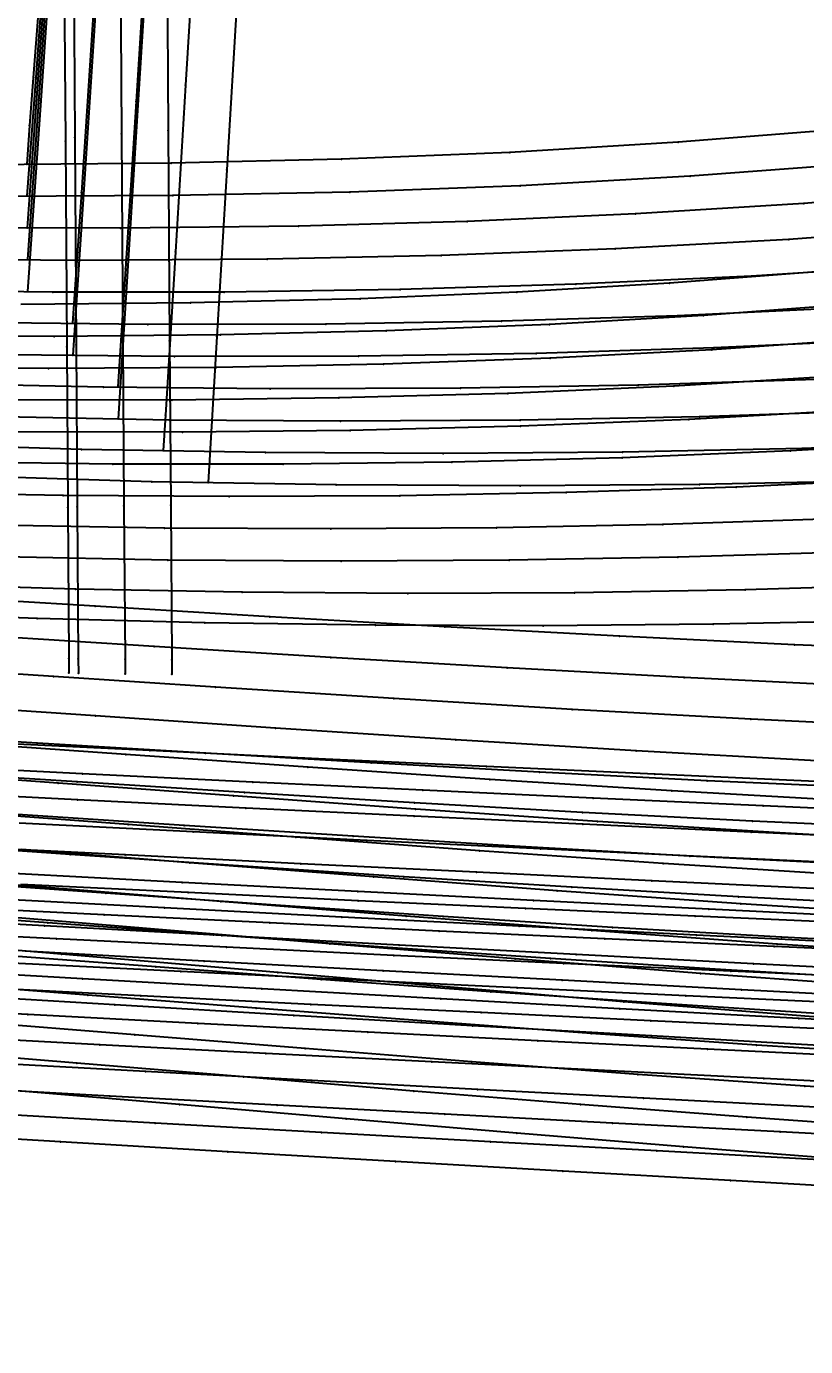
# Model space of a CAD drawing. Extents: x -2408 to 1029, y -526 to 2095.
# Drawn here: x -875.3 to -804.6, y 67.6 to 187.4 of the extents above; entities that cross this region are included whole.
import ezdxf

# ---------------------------------------------------------------- set-up
doc = ezdxf.new("R2010")
doc.units = 0

# ---------------------------------------------------------------- blocks, each defined once
blk = doc.blocks.new(' -30')
at = {"layer": '1'}
for points in [[(-163.454082, 298.815083), (-162.016418, 283.780372), (-160.436096, 268.558598), (-173.768204, 266.649445), (-188.667498, 264.712024), (-203.19989, 263.048262), (-216.107723, 261.813037), (-229.421255, 260.78349), (-243.263953, 259.962451), (-257.471019, 259.367945), (-272.871859, 258.980271), (-288.252151, 258.829027)], [(-548.150088, 269.514596), (-563.25244, 270.13595), (-578.645983, 270.740797), (-593.768208, 271.312101), (-609.16329, 271.875507), (-624.304347, 272.41661), (-639.700205, 272.958631), (-654.858819, 273.489181), (-670.25476, 274.029992), (-685.455338, 274.570903), (-700.850559, 275.130612), (-700.958405, 275.13464), (-716.031511, 275.698517), (-731.425494, 276.292017), (-746.605074, 276.894467), (-761.997639, 277.522856), (-777.175821, 278.159878), (-792.566917, 278.823549), (-807.743544, 279.49549), (-823.13305, 280.194691), (-838.308092, 280.90181), (-853.695957, 281.63683), (-868.869309, 282.379407)], [(-107.147776, -232.321274), (-108.4905, -247.582435), (-109.843601, -262.961548), (-111.186326, -278.222715), (-112.529052, -293.483881), (-113.9153, -309.239693), (-129.520272, -310.056596), (-144.796102, -310.827887), (-159.917939, -311.495083), (-175.20457, -312.011069), (-190.49622, -312.354313), (-205.784118, -312.523858), (-221.079458, -312.526609), (-236.305912, -312.373558), (-251.598508, -312.072147), (-266.88772, -311.630837), (-281.983351, -311.066357), (-297.263212, -310.381225), (-312.477629, -309.606419), (-327.749207, -308.758059), (-342.760814, -307.877856), (-358.028087, -306.955621), (-373.159335, -306.029753)]]:
    blk.add_lwpolyline(points, dxfattribs=at)
at = {"layer": '14'}
for points in [[(-171.882557, 285.575774), (-171.312866, 279.854584), (-173.497036, 279.543347), (-187.889222, 277.624262), (-204.537502, 275.677619), (-215.577614, 274.602795), (-228.63946, 273.564135), (-243.901694, 272.646423), (-259.179873, 272.019393), (-274.610629, 271.65346), (-291.307569, 271.525076)], [(-550.699052, 282.332695), (-565.968947, 282.954628), (-581.240332, 283.549537), (-596.512816, 284.122407), (-611.786236, 284.678231), (-627.060429, 285.222003), (-642.335041, 285.758709), (-657.609871, 286.293342), (-672.884642, 286.83089), (-688.15919, 287.376346), (-700.958176, 287.844696), (-704.484245, 287.973715), (-719.757559, 288.549921), (-735.030142, 289.143388), (-750.301972, 289.754185), (-765.57299, 290.382381), (-780.84325, 291.028048), (-796.112693, 291.691255), (-811.381297, 292.372071), (-826.64904, 293.070568), (-841.915902, 293.786813), (-857.181859, 294.520879), (-872.446892, 295.272833)], [(-120.592102, -240.223475), (-122.316516, -259.822855), (-123.746922, -276.080591), (-125.599365, -297.134361), (-143.735966, -298.080221), (-160.411772, -298.804683), (-177.851857, -299.380318), (-193.730545, -299.70327), (-209.613384, -299.839082), (-225.498006, -299.797372), (-241.382042, -299.587754), (-257.263122, -299.219845), (-270.830917, -298.787241), (-289.345211, -298.036239), (-305.208157, -297.27015), (-321.066482, -296.417223), (-336.921449, -295.502206), (-352.774335, -294.549846), (-368.822548, -293.571679)]]:
    blk.add_lwpolyline(points, dxfattribs=at)
at = {"layer": '2'}
blk.add_point((-287.709846, 271.582108), dxfattribs=at)
at = {"layer": '3'}
for p in [(-857.181859, 294.520879), (-841.915902, 293.786813), (-826.64904, 293.070568), (-811.381297, 292.372071), (-853.695957, 281.63683), (-838.308092, 280.90181), (-823.13305, 280.194691), (-807.743544, 279.49549), (-287.446104, 275.072392), (-228.63946, 273.564135), (-259.179873, 272.019393), (-243.901694, 272.646423), (-274.610629, 271.65346), (-229.421255, 260.78349), (-272.871859, 258.980271), (-257.471019, 259.367945), (-243.263953, 259.962451), (-352.774335, -294.549846), (-336.921449, -295.502206), (-321.066482, -296.417223), (-305.208157, -297.27015), (-289.345211, -298.036239), (-358.028087, -306.955621), (-342.760814, -307.877856), (-327.749207, -308.758059), (-312.477629, -309.606419), (-297.263212, -310.381225)]:
    blk.add_point(p, dxfattribs=at)
at = {"layer": '8'}
blk.add_lwpolyline([(-267.785759, 536.391029), (-268.970889, 520.885647), (-270.140575, 505.316837), (-271.278187, 489.841572), (-272.408891, 474.313432), (-273.518252, 459.303073), (-274.691014, 443.778063), (-275.86766, 428.304753), (-277.042325, 412.779884), (-278.21354, 397.254754), (-279.349544, 382.208615), (-280.523073, 366.683647), (-281.657577, 351.675743), (-282.83071, 336.150751), (-283.991246, 320.791318), (-285.164421, 305.266334), (-286.316888, 290.015761), (-287.446104, 275.072392), (-287.709846, 271.582108)], dxfattribs=at)
blk = doc.blocks.new(' -31')
at = {"layer": '1'}
for points in [[(-158.364278, 295.179276), (-156.923783, 280.141077), (-155.34255, 264.988613), (-168.96676, 263.096227), (-183.940818, 261.203966), (-198.581317, 259.566592), (-212.384872, 258.273596), (-226.352458, 257.223109), (-240.336739, 256.419421), (-255.126157, 255.825471), (-270.164629, 255.467386), (-285.251046, 255.329408), (-300.293742, 255.386478)], [(-557.93453, 267.053433), (-572.963389, 267.692279), (-588.256539, 268.317149), (-603.287269, 268.911079), (-618.59881, 269.5002), (-633.630554, 270.067508), (-648.959279, 270.639377), (-663.991401, 271.198233), (-679.384302, 271.773426), (-694.415989, 272.342519), (-700.958405, 272.5951), (-709.764956, 272.935074), (-724.795652, 273.529554), (-740.344061, 274.159765), (-755.173561, 274.775202), (-770.202478, 275.413489), (-785.549544, 276.080779), (-800.577175, 276.749601), (-815.923408, 277.448584), (-830.949565, 278.148891), (-846.294832, 278.880578), (-861.319423, 279.613387), (-876.663651, 280.378803)], [(-102.239732, -236.110072), (-103.536868, -251.238174), (-104.853515, -266.593834), (-106.150648, -281.721932), (-107.44778, -296.850032), (-108.810968, -312.748528), (-124.487154, -313.562193), (-139.9049, -314.335203), (-155.184262, -315.008965), (-170.61236, -315.538121), (-186.045396, -315.90038), (-201.521292, -316.091961), (-216.958478, -316.116997), (-232.359318, -315.984525), (-247.79385, -315.699055), (-263.169757, -315.266989), (-278.596296, -314.6952), (-294.010908, -313.998967), (-309.427135, -313.197615), (-324.674553, -312.325919), (-340.083135, -311.390266), (-355.240609, -310.441104), (-370.646631, -309.464332)]]:
    blk.add_lwpolyline(points, dxfattribs=at)
at = {"layer": '14'}
for points in [[(-168.19054, 297.006751), (-166.80255, 282.070584), (-166.232853, 276.349373), (-169.030517, 275.960264), (-184.036003, 274.012092), (-200.913119, 272.094213), (-212.156456, 271.031151), (-227.563698, 269.864774), (-242.994224, 269.007249), (-258.438914, 268.43259), (-274.469515, 268.107542), (-290.377555, 268.028432)], [(-553.503501, 279.572014), (-568.936231, 280.234934), (-584.370424, 280.870918), (-599.805761, 281.48481), (-615.24215, 282.081462), (-630.679194, 282.665717), (-646.116763, 283.242424), (-661.554576, 283.816431), (-676.992388, 284.392583), (-692.429955, 284.975729), (-700.958176, 285.304661), (-708.951361, 285.612984), (-724.387761, 286.223535), (-739.82349, 286.849095), (-755.258519, 287.489931), (-770.692819, 288.146307), (-786.12636, 288.818491), (-801.559115, 289.506749), (-816.991055, 290.211347), (-832.422151, 290.932552), (-847.852374, 291.670628), (-863.281695, 292.425844), (-878.710086, 293.198464)], [(-114.067463, -225.393562), (-115.512101, -242.241959), (-117.236514, -262.353301), (-118.666919, -279.035708), (-120.519361, -300.639572), (-138.508693, -301.571632), (-155.170136, -302.298366), (-169.123547, -302.789195), (-187.840628, -303.229636), (-203.888894, -303.405739), (-219.939277, -303.403216), (-235.989395, -303.228985), (-252.036828, -302.889959), (-268.079188, -302.393054), (-284.193062, -301.743583), (-300.221537, -300.969655), (-316.244641, -300.095426), (-332.263749, -299.147884), (-348.280214, -298.154016), (-363.594789, -297.184995)]]:
    blk.add_lwpolyline(points, dxfattribs=at)
at = {"layer": '2'}
blk.add_point((-287.709846, 268.076897), dxfattribs=at)
at = {"layer": '3'}
for p in [(-863.281695, 292.425844), (-847.852374, 291.670628), (-832.422151, 290.932552), (-816.991055, 290.211347), (-801.559115, 289.506749), (-861.319423, 279.613387), (-846.294832, 278.880578), (-830.949565, 278.148891), (-286.918402, 278.82658), (-815.923408, 277.448584), (-800.577175, 276.749601), (-227.563698, 269.864774), (-258.438914, 268.43259), (-242.994224, 269.007249), (-274.469515, 268.107542), (-240.336739, 256.419421), (-226.352458, 257.223109), (-285.251046, 255.329408), (-270.164629, 255.467386), (-255.126157, 255.825471), (-348.280214, -298.154016), (-332.263749, -299.147884), (-316.244641, -300.095426), (-300.221537, -300.969655), (-355.240609, -310.441104), (-340.083135, -311.390266), (-324.674553, -312.325919), (-309.427135, -313.197615), (-294.010908, -313.998967)]:
    blk.add_point(p, dxfattribs=at)
at = {"layer": '8'}
blk.add_lwpolyline([(-267.785759, 539.896202), (-268.971377, 523.980308), (-270.0986, 508.584758), (-271.194162, 493.295128), (-272.281755, 477.946298), (-273.387537, 462.538378), (-274.514607, 447.192397), (-275.651862, 431.847157), (-276.780583, 416.554046), (-277.908851, 401.208165), (-279.044466, 385.76366), (-280.174425, 370.417898), (-281.309176, 355.012686), (-282.439101, 339.666924), (-283.568809, 324.321148), (-284.686106, 309.145322), (-285.815989, 293.799556), (-286.918402, 278.82658), (-287.709846, 268.076897)], dxfattribs=at)
blk = doc.blocks.new(' -32')
at = {"layer": '1'}
for points in [[(-153.193956, 290.668181), (-151.742337, 275.636033), (-150.263939, 261.496391), (-153.708571, 261.013471), (-168.450219, 259.053157), (-183.336008, 257.243767), (-197.687022, 255.719759), (-211.804536, 254.470482), (-225.623599, 253.502201), (-240.282478, 252.738995), (-255.401476, 252.205891), (-270.583031, 251.904495), (-285.785296, 251.817501), (-300.969366, 251.923397)], [(-544.503819, 263.555708), (-559.846114, 264.273011), (-575.015055, 264.953136), (-590.375642, 265.616744), (-605.54647, 266.251555), (-620.924172, 266.878666), (-636.096177, 267.485696), (-651.489891, 268.094122), (-666.662289, 268.69081), (-682.151071, 269.301665), (-697.323176, 269.906072), (-700.958405, 270.05312), (-712.73454, 270.529508), (-727.905782, 271.155055), (-743.317423, 271.802961), (-758.487586, 272.453098), (-773.899276, 273.126671), (-789.068344, 273.803053), (-804.47995, 274.504324), (-819.647727, 275.208778), (-835.059173, 275.939517), (-850.225541, 276.673821), (-865.636636, 277.435861), (-880.801455, 278.201807)], [(-97.384657, -240.635189), (-98.636602, -255.607938), (-99.904476, -270.771197), (-101.15642, -285.743947), (-102.408364, -300.716696), (-103.707876, -316.258354), (-119.320738, -317.060753), (-134.435872, -317.814663), (-149.433373, -318.481917), (-164.557767, -319.02038), (-179.686893, -319.407358), (-194.769774, -319.63598), (-209.903644, -319.70962), (-224.958535, -319.632813), (-240.090872, -319.407763), (-255.130042, -319.03929), (-270.255401, -318.528109), (-285.427385, -317.881659), (-300.542075, -317.119438), (-315.972145, -316.244473), (-331.077609, -315.318585), (-346.409663, -314.335485), (-361.511141, -313.346831)]]:
    blk.add_lwpolyline(points, dxfattribs=at)
at = {"layer": '14'}
for points in [[(-163.110545, 293.501554), (-161.722555, 278.565384), (-161.152859, 272.844181), (-171.884485, 271.426653), (-187.269534, 269.579546), (-202.023873, 268.052843), (-217.265928, 266.790779), (-232.533419, 265.831239), (-247.818624, 265.150875), (-263.114051, 264.726334), (-279.247417, 264.530002), (-294.542984, 264.557211)], [(-557.571435, 276.882064), (-572.848641, 277.57007), (-588.127187, 278.232564), (-603.406995, 278.873969), (-618.687759, 279.498698), (-633.969248, 280.111167), (-649.251195, 280.715791), (-664.533444, 281.316991), (-679.815728, 281.919179), (-695.097778, 282.526773), (-700.958176, 282.763557), (-710.965847, 283.167907), (-726.246973, 283.797153), (-741.527498, 284.438462), (-756.807462, 285.092287), (-772.086791, 285.759077), (-787.365413, 286.439283), (-802.643368, 287.133357), (-817.920583, 287.841749), (-833.196983, 288.564909), (-848.472609, 289.30329), (-863.747389, 290.057343), (-879.021247, 290.827515)], [(-109.481255, -232.888736), (-110.88698, -249.700649), (-112.544377, -269.522458), (-113.890472, -285.621214), (-115.439358, -304.144764), (-133.292378, -305.063687), (-149.93868, -305.791969), (-165.686802, -306.34897), (-181.895576, -306.748425), (-198.109271, -306.964771), (-214.325459, -307.002336), (-230.541683, -306.865451), (-246.755519, -306.558445), (-262.96451, -306.085646), (-278.826085, -305.466859), (-295.02044, -304.692243), (-311.208584, -303.802179), (-327.392006, -302.82596), (-343.572197, -301.792879), (-358.258268, -300.830447), (-377.132435, -299.587055)]]:
    blk.add_lwpolyline(points, dxfattribs=at)
at = {"layer": '2'}
blk.add_point((-287.709846, 264.571705), dxfattribs=at)
at = {"layer": '3'}
for p in [(-863.747389, 290.057343), (-848.472609, 289.30329), (-833.196983, 288.564909), (-817.920583, 287.841749), (-802.643368, 287.133357), (-865.636636, 277.435861), (-850.225541, 276.673821), (-835.059173, 275.939517), (-819.647727, 275.208778), (-804.47995, 274.504324), (-287.314048, 270.085635), (-217.265928, 266.790779), (-247.818624, 265.150875), (-232.533419, 265.831239), (-279.247417, 264.530002), (-263.114051, 264.726334), (-225.623599, 253.502201), (-285.785296, 251.817501), (-270.583031, 251.904495), (-255.401476, 252.205891), (-240.282478, 252.738995), (-358.258268, -300.830447), (-343.572197, -301.792879), (-327.392006, -302.82596), (-311.208584, -303.802179), (-295.02044, -304.692243), (-346.409663, -314.335485), (-331.077609, -315.318585), (-315.972145, -316.244473), (-300.542075, -317.119438)]:
    blk.add_point(p, dxfattribs=at)
at = {"layer": '8'}
blk.add_lwpolyline([(-267.785759, 543.401413), (-268.935325, 527.582206), (-270.014405, 512.479487), (-271.068283, 497.415128), (-272.113179, 482.276074), (-273.171797, 467.07604), (-274.251194, 451.939413), (-275.344252, 436.80376), (-276.431543, 421.721797), (-277.517392, 406.585633), (-278.609211, 391.348216), (-279.695318, 376.212082), (-280.782325, 361.076011), (-281.87353, 345.878914), (-282.959968, 330.742801), (-284.033857, 315.781003), (-285.120378, 300.644871), (-286.231128, 285.17165), (-287.314048, 270.085635), (-287.709846, 264.571705)], dxfattribs=at)
blk = doc.blocks.new(' -33')
at = {"layer": '1'}
for points in [[(-148.1137, 287.160171), (-146.661804, 272.125559), (-145.182409, 257.976665), (-155.548079, 256.566324), (-170.503107, 254.684264), (-185.783142, 252.961854), (-200.115176, 251.589704), (-214.32995, 250.479434), (-229.089173, 249.582842), (-244.157703, 248.92773), (-259.464515, 248.511474), (-274.625652, 248.320708), (-289.938199, 248.329859)], [(-549.572868, 260.906681), (-564.692059, 261.643), (-579.987401, 262.35974), (-595.124711, 263.045234), (-610.422013, 263.717983), (-625.5764, 264.368689), (-640.874932, 265.013734), (-656.045228, 265.645601), (-671.344231, 266.279177), (-686.622937, 266.912557), (-700.958405, 267.510967), (-701.921743, 267.551173), (-717.110963, 268.192671), (-732.409045, 268.848295), (-747.599299, 269.509138), (-762.896495, 270.184946), (-778.087638, 270.867003), (-793.383812, 271.565476), (-808.575655, 272.271407), (-823.870654, 272.99504), (-839.063048, 273.727273), (-854.356761, 274.478567), (-869.649699, 275.244669)], [(-159.977908, -322.54537), (-175.244247, -322.948611), (-190.387925, -323.196376), (-205.659296, -323.292831), (-220.881691, -323.237825), (-236.151977, -323.032284), (-251.366381, -322.678641), (-266.629784, -322.176643), (-281.724085, -321.5385), (-296.976042, -320.76472), (-312.096048, -319.8943), (-327.337614, -318.938918), (-342.352205, -317.947963), (-357.588725, -316.915788), (-372.742656, -315.878392)]]:
    blk.add_lwpolyline(points, dxfattribs=at)
at = {"layer": '14'}
for points in [[(-158.030542, 289.996333), (-156.64255, 275.060176), (-156.072855, 269.338989), (-160.223615, 268.786764), (-174.358701, 267.027997), (-189.189198, 265.377344), (-202.928383, 264.082616), (-218.663792, 262.907266), (-234.422247, 262.035139), (-250.195302, 261.442392), (-265.974819, 261.105171), (-283.202944, 261.000957), (-299.78551, 261.135663)], [(-552.640378, 273.773883), (-568.397647, 274.533257), (-584.15667, 275.263918), (-599.917043, 275.970344), (-615.678669, 276.657026), (-631.441143, 277.328443), (-647.204368, 277.989087), (-662.967979, 278.643438), (-678.7318, 279.295986), (-694.495504, 279.951211), (-700.958176, 280.222874), (-711.407599, 280.662104), (-727.170485, 281.334524), (-742.932859, 282.01716), (-758.694676, 282.710698), (-774.455927, 283.415829), (-790.216489, 284.133233), (-805.976357, 284.863601), (-821.735482, 285.607619), (-837.493821, 286.365973), (-853.251364, 287.139351), (-869.007989, 287.928438)], [(-104.401261, -234.62493), (-105.806986, -251.854187), (-107.464383, -272.168058), (-108.810477, -288.666453), (-110.359364, -307.649975), (-128.086269, -308.556416), (-144.71731, -309.285635), (-160.772806, -309.863235), (-175.895349, -310.259592), (-192.274494, -310.515753), (-208.656509, -310.593876), (-225.038908, -310.495855), (-241.419197, -310.223581), (-257.794919, -309.778948), (-273.558501, -309.189626), (-289.91906, -308.42002), (-306.272482, -307.51845), (-322.620351, -306.516631), (-338.964327, -305.446271), (-355.305994, -304.339087), (-371.877439, -303.2079)]]:
    blk.add_lwpolyline(points, dxfattribs=at)
at = {"layer": '2'}
blk.add_point((-287.709846, 261.066513), dxfattribs=at)
at = {"layer": '3'}
for p in [(-853.251364, 287.139351), (-837.493821, 286.365973), (-821.735482, 285.607619), (-805.976357, 284.863601), (-854.356761, 274.478567), (-839.063048, 273.727273), (-823.870654, 272.99504), (-808.575655, 272.271407), (-287.161297, 268.899653), (-218.663792, 262.907266), (-250.195302, 261.442392), (-234.422247, 262.035139), (-283.202944, 261.000957), (-265.974819, 261.105171), (-229.089173, 249.582842), (-274.625652, 248.320708), (-259.464515, 248.511474), (-244.157703, 248.92773), (-355.305994, -304.339087), (-338.964327, -305.446271), (-322.620351, -306.516631), (-306.272482, -307.51845), (-357.588725, -316.915788), (-342.352205, -317.947963), (-327.337614, -318.938918), (-312.096048, -319.8943), (-296.976042, -320.76472)]:
    blk.add_point(p, dxfattribs=at)
at = {"layer": '8'}
blk.add_lwpolyline([(-267.785759, 546.906624), (-268.899621, 531.204159), (-269.972668, 515.818523), (-271.026283, 500.384906), (-272.070381, 484.865302), (-273.084857, 469.903824), (-274.205876, 453.765856), (-275.298994, 438.249628), (-276.386789, 422.78847), (-277.472884, 407.271753), (-278.521339, 392.271899), (-279.607435, 376.755195), (-280.69455, 361.238558), (-281.78593, 345.659346), (-282.87251, 330.142659), (-283.946509, 314.80467), (-285.033146, 299.287995), (-286.101627, 284.031138), (-287.161297, 268.899653), (-287.709846, 261.066513)], dxfattribs=at)
blk = doc.blocks.new(' -34')
at = {"layer": '1'}
for points in [[(-143.033466, 283.649885), (-141.580909, 268.610875), (-140.094604, 254.406013), (-155.154587, 252.465787), (-170.09205, 250.67997), (-185.206604, 249.065115), (-199.566498, 247.759907), (-213.34521, 246.746862), (-227.741584, 245.937522), (-243.019098, 245.327724), (-258.463214, 244.946252), (-273.67236, 244.784969), (-289.120931, 244.822659)], [(-550.135995, 258.045975), (-565.472535, 258.830853), (-580.902162, 259.591977), (-596.25616, 260.324763), (-611.687871, 261.040399), (-627.058243, 261.736318), (-642.491357, 262.422015), (-657.876937, 263.096367), (-673.310691, 263.767534), (-688.346205, 264.420255), (-700.958405, 264.969692), (-703.779921, 265.092619), (-719.18269, 265.768612), (-734.615851, 266.452935), (-750.020513, 267.143665), (-765.452986, 267.843916), (-780.8594, 268.552108), (-796.290946, 269.271493), (-811.722021, 270.001724), (-827.12935, 270.74248), (-842.559285, 271.496821), (-857.967792, 272.263431), (-873.396347, 273.0452)], [(-155.418019, -326.070068), (-170.821813, -326.488962), (-186.19169, -326.757586), (-201.600749, -326.874913), (-216.989871, -326.840304), (-232.398229, -326.653351), (-247.786278, -326.313968), (-263.187878, -325.821008), (-278.5517, -325.17648), (-293.941064, -324.390174), (-309.247768, -323.493865), (-324.625365, -322.506073), (-339.819129, -321.472774), (-355.190724, -320.395933), (-370.15938, -319.335385)]]:
    blk.add_lwpolyline(points, dxfattribs=at)
at = {"layer": '14'}
for points in [[(-152.950549, 286.491151), (-151.562558, 271.554989), (-150.992861, 265.833778), (-159.889948, 264.691694), (-174.572395, 262.955322), (-190.269998, 261.322128), (-206.155078, 259.980263), (-222.066846, 258.950753), (-237.997576, 258.2106), (-253.93924, 257.736822), (-269.884111, 257.506427), (-285.433026, 257.495374), (-301.250033, 257.685547)], [(-555.655588, 271.048715), (-571.57552, 271.850673), (-587.497189, 272.624017), (-603.420266, 273.373011), (-619.34465, 274.101929), (-635.269936, 274.815031), (-651.196024, 275.516591), (-667.122547, 276.210871), (-683.049291, 276.90214), (-700.958176, 277.681198), (-701.25124, 277.693948), (-716.082292, 278.34431), (-732.008379, 279.049466), (-747.933998, 279.762512), (-763.859133, 280.484359), (-779.783726, 281.215919), (-795.707724, 281.958102), (-811.631069, 282.711818), (-827.553705, 283.477979), (-843.475616, 284.257496), (-859.396668, 285.051278), (-875.316845, 285.860235)], [(-99.321257, -236.361099), (-100.726982, -254.0077), (-102.384379, -274.813633), (-103.730474, -291.711672), (-105.27936, -311.155167), (-122.88965, -312.049685), (-139.505846, -312.779335), (-155.645612, -313.369464), (-172.597044, -313.824843), (-189.14234, -314.09096), (-205.690499, -314.180524), (-222.238975, -314.093077), (-238.78523, -313.828165), (-255.326717, -313.385329), (-270.830914, -312.808043), (-287.356696, -312.024924), (-303.874544, -311.097195), (-320.386237, -310.05905), (-336.893554, -308.944686), (-353.398217, -307.7883), (-369.264324, -306.666958)]]:
    blk.add_lwpolyline(points, dxfattribs=at)
at = {"layer": '2'}
blk.add_point((-287.709846, 257.561302), dxfattribs=at)
at = {"layer": '3'}
for p in [(-859.396668, 285.051278), (-843.475616, 284.257496), (-827.553705, 283.477979), (-811.631069, 282.711818), (-286.525887, 274.88048), (-857.967792, 272.263431), (-842.559285, 271.496821), (-827.12935, 270.74248), (-811.722021, 270.001724), (-287.534775, 260.122312), (-222.066846, 258.950753), (-253.93924, 257.736822), (-237.997576, 258.2106), (-285.433026, 257.495374), (-269.884111, 257.506427), (-227.741584, 245.937522), (-273.67236, 244.784969), (-258.463214, 244.946252), (-243.019098, 245.327724), (-353.398217, -307.7883), (-336.893554, -308.944686), (-320.386237, -310.05905), (-303.874544, -311.097195), (-355.190724, -320.395933), (-339.819129, -321.472774), (-324.625365, -322.506073), (-309.247768, -323.493865), (-293.941064, -324.390174)]:
    blk.add_point(p, dxfattribs=at)
at = {"layer": '8'}
blk.add_lwpolyline([(-267.785759, 550.411797), (-268.864277, 534.845587), (-269.931037, 519.185757), (-270.942401, 504.021099), (-271.944262, 488.756954), (-272.951471, 473.493179), (-273.986686, 458.166258), (-275.034671, 442.905221), (-276.08056, 427.700825), (-277.124562, 412.439522), (-278.165872, 397.178028), (-279.215287, 381.810336), (-280.258805, 366.549018), (-281.306995, 351.223613), (-282.350378, 335.962271), (-283.393533, 320.700933), (-284.424243, 305.622657), (-285.467563, 290.361306), (-286.525887, 274.88048), (-287.534775, 260.122312), (-287.709846, 257.561302)], dxfattribs=at)
blk = doc.blocks.new(' -35')
at = {"layer": '1'}
for points in [[(-139.129792, 294.443996), (-137.953181, 280.141638), (-136.500322, 265.099971), (-135.013094, 250.886536), (-148.183816, 249.209995), (-163.34766, 247.40342), (-178.555418, 245.770497), (-193.423369, 244.402106), (-207.70003, 243.334547), (-222.606377, 242.480514), (-237.875071, 241.853892), (-253.315107, 241.450995), (-268.624313, 241.263922), (-284.069524, 241.274969), (-299.213988, 241.469519)], [(-544.647145, 254.851238), (-559.976131, 255.683734), (-575.399892, 256.491231), (-590.746435, 257.268618), (-606.17264, 258.027724), (-621.535509, 258.765234), (-636.963403, 259.491077), (-652.341469, 260.203586), (-667.770154, 260.911265), (-683.23861, 261.617552), (-698.66741, 262.322504), (-700.958405, 262.427711), (-714.064389, 263.029557), (-729.49281, 263.744003), (-744.89203, 264.463864), (-760.319735, 265.192516), (-775.720942, 265.928298), (-791.14785, 266.674669), (-806.574224, 267.431279), (-821.976648, 268.197837), (-837.401858, 268.977573), (-852.805685, 269.769164), (-868.22956, 270.575636), (-883.634603, 271.395855)], [(-165.549824, -330.008253), (-180.997066, -330.303269), (-196.40788, -330.450618), (-211.777763, -330.448873), (-227.188538, -330.296293), (-242.564569, -329.991982), (-257.969244, -329.531518), (-273.340072, -328.912854), (-288.732317, -328.142923), (-303.730277, -327.2701), (-319.109474, -326.275155), (-334.311362, -325.221521), (-349.682815, -324.113959), (-364.688368, -323.015634), (-380.058656, -321.892006)]]:
    blk.add_lwpolyline(points, dxfattribs=at)
at = {"layer": '14'}
for points in [[(-147.870544, 282.985942), (-146.482553, 268.049785), (-145.912857, 262.328587), (-154.488624, 261.244094), (-168.833967, 259.566513), (-186.415748, 257.760559), (-201.040658, 256.536337), (-216.948158, 255.498262), (-232.874408, 254.742649), (-248.812289, 254.247945), (-264.754454, 253.992604), (-280.880338, 253.956486), (-296.723777, 254.127276)], [(-551.154726, 267.927338), (-567.068873, 268.775939), (-582.984821, 269.594716), (-598.902465, 270.387849), (-614.821471, 271.159505), (-630.741503, 271.913851), (-646.662457, 272.655066), (-662.58396, 273.387316), (-678.505791, 274.114774), (-694.427731, 274.841612), (-700.958176, 275.141201), (-710.940407, 275.599112), (-726.861784, 276.335499), (-742.782764, 277.078817), (-758.703323, 277.830058), (-774.623325, 278.590209), (-790.542746, 279.360261), (-806.461523, 280.141206), (-822.379635, 280.934034), (-838.296942, 281.739734), (-854.213423, 282.559297), (-870.129014, 283.393713)], [(-94.241262, -238.097298), (-95.646987, -256.161237), (-97.304385, -277.459236), (-98.650479, -294.756912), (-100.199366, -314.660378), (-117.38212, -315.528444), (-133.723495, -316.249439), (-149.729661, -316.848071), (-166.400429, -317.32482), (-182.940826, -317.628998), (-199.484468, -317.762168), (-216.02885, -317.721709), (-232.571452, -317.504998), (-249.109769, -317.109412), (-265.641273, -316.532328), (-281.844903, -315.789461), (-298.358634, -314.872752), (-314.865305, -313.830444), (-331.366799, -312.698138), (-347.864946, -311.511442), (-363.762553, -310.349417), (-380.258736, -309.144425)]]:
    blk.add_lwpolyline(points, dxfattribs=at)
at = {"layer": '2'}
blk.add_point((-287.709846, 254.05611), dxfattribs=at)
at = {"layer": '3'}
for p in [(-854.213423, 282.559297), (-838.296942, 281.739734), (-822.379635, 280.934034), (-806.461523, 280.141206), (-868.22956, 270.575636), (-852.805685, 269.769164), (-837.401858, 268.977573), (-821.976648, 268.197837), (-806.574224, 267.431279), (-286.918041, 265.914754), (-264.754454, 253.992604), (-248.812289, 254.247945), (-232.874408, 254.742649), (-280.880338, 253.956486), (-222.606377, 242.480514), (-284.069524, 241.274969), (-268.624313, 241.263922), (-253.315107, 241.450995), (-237.875071, 241.853892), (-363.762553, -310.349417), (-347.864946, -311.511442), (-331.366799, -312.698138), (-314.865305, -313.830444), (-298.358634, -314.872752), (-364.688368, -323.015634), (-349.682815, -324.113959), (-334.311362, -325.221521), (-319.109474, -326.275155), (-303.730277, -327.2701)]:
    blk.add_point(p, dxfattribs=at)
at = {"layer": '8'}
blk.add_lwpolyline([(-267.785759, 553.917007), (-268.864741, 537.978135), (-269.889514, 522.580979), (-270.900485, 507.06701), (-271.860093, 492.088782), (-272.822973, 477.110772), (-273.811471, 462.067876), (-274.814074, 447.09247), (-275.861032, 431.524137), (-276.86279, 416.548675), (-277.861106, 401.572977), (-278.866672, 386.488486), (-279.866481, 371.512893), (-280.866942, 356.537344), (-281.871547, 341.496161), (-282.871413, 326.520576), (-283.902178, 311.081352), (-284.902103, 296.105773), (-285.902076, 281.130196), (-286.918041, 265.914754), (-287.709846, 254.05611)], dxfattribs=at)
blk = doc.blocks.new(' -36')
at = {"layer": '1'}
for points in [[(-134.049793, 290.938792), (-132.873163, 276.636424), (-131.420318, 261.594737), (-129.930525, 247.356567), (-138.570311, 246.265114), (-153.43669, 244.482467), (-168.547746, 242.816848), (-183.553624, 241.367204), (-197.968038, 240.204386), (-212.494343, 239.281362), (-227.553251, 238.56932), (-242.984668, 238.071787), (-258.057404, 237.794367), (-273.530172, 237.708608), (-288.605063, 237.810626), (-303.923887, 238.095778)], [(-545.157575, 251.977399), (-560.652262, 252.857356), (-575.704564, 253.683023), (-590.696881, 254.480399), (-605.751663, 255.259333), (-620.759471, 256.017274), (-635.815979, 256.762228), (-650.838252, 257.493266), (-665.89577, 258.217028), (-681.056175, 258.940038), (-696.114135, 259.655706), (-700.958405, 259.886036), (-711.172054, 260.371638), (-726.213128, 261.08938), (-741.270753, 261.811643), (-756.314975, 262.537789), (-771.372108, 263.270087), (-786.419159, 264.008489), (-801.475582, 264.754972), (-816.52521, 265.509732), (-831.58075, 266.27441), (-846.6327, 267.049545), (-861.68706, 267.836459), (-876.741146, 268.636017)], [(-159.612023, -333.50755), (-174.995669, -333.831711), (-190.025621, -334.012844), (-205.04221, -334.055417), (-220.072959, -333.956495), (-235.103038, -333.713633), (-250.129062, -333.322397), (-265.161323, -332.775881), (-280.176087, -332.076688), (-295.37635, -331.229776), (-310.377076, -330.27767), (-325.372055, -329.238628), (-340.762445, -328.112092), (-355.750952, -326.984822), (-371.109986, -325.825073)]]:
    blk.add_lwpolyline(points, dxfattribs=at)
at = {"layer": '14'}
for points in [[(-143.885473, 293.176541), (-142.790545, 279.480752), (-141.402557, 264.544584), (-140.832863, 258.823376), (-150.317204, 257.645843), (-164.997867, 255.964856), (-182.79132, 254.177153), (-197.433485, 252.977184), (-213.506301, 251.948596), (-229.597429, 251.199497), (-245.700077, 250.708956), (-261.807222, 250.456054), (-278.509738, 250.422894), (-293.588987, 250.585537)], [(-549.623166, 264.955089), (-565.699074, 265.856354), (-581.777071, 266.726821), (-597.856824, 267.5704), (-613.938074, 268.391004), (-630.020565, 269.192549), (-646.104039, 269.978948), (-662.188201, 270.754113), (-678.272869, 271.521964), (-694.357748, 272.286412), (-700.958176, 272.600288), (-711.086961, 273.081981), (-727.171594, 273.849856), (-743.255914, 274.621901), (-759.339923, 275.399351), (-775.42351, 276.183433), (-791.506564, 276.975376), (-807.589087, 277.776415), (-823.670968, 278.587777), (-839.752134, 279.410694), (-855.832473, 280.246393), (-871.911987, 281.096108)], [(-88.162856, -226.707319), (-89.643165, -246.169163), (-91.006734, -264.096221), (-92.224381, -280.104814), (-93.570475, -297.802131), (-95.119362, -318.165569), (-112.206748, -319.022967), (-128.535852, -319.743429), (-144.610681, -320.351427), (-160.290547, -320.820687), (-176.996435, -321.162546), (-193.706021, -321.336039), (-210.416724, -321.336434), (-227.125966, -321.159), (-243.831157, -320.799005), (-260.529744, -320.251717), (-276.393075, -319.553865), (-293.073101, -318.644338), (-309.744978, -317.590778), (-326.410742, -316.431364), (-343.072354, -315.204281), (-358.265572, -314.058516), (-374.924507, -312.801369)]]:
    blk.add_lwpolyline(points, dxfattribs=at)
at = {"layer": '2'}
blk.add_point((-287.709846, 250.5509), dxfattribs=at)
at = {"layer": '3'}
for p in [(-855.832473, 280.246393), (-839.752134, 279.410694), (-823.670968, 278.587777), (-807.589087, 277.776415), (-861.68706, 267.836459), (-846.6327, 267.049545), (-831.58075, 266.27441), (-816.52521, 265.509732), (-286.727251, 265.609378), (-801.475582, 264.754972), (-278.509738, 250.422894), (-261.807222, 250.456054), (-245.700077, 250.708956), (-229.597429, 251.199497), (-227.553251, 238.56932), (-288.605063, 237.810626), (-273.530172, 237.708608), (-258.057404, 237.794367), (-242.984668, 238.071787), (-358.265572, -314.058516), (-343.072354, -315.204281), (-326.410742, -316.431364), (-309.744978, -317.590778), (-355.750952, -326.984822), (-340.762445, -328.112092), (-325.372055, -329.238628), (-310.377076, -330.27767)]:
    blk.add_point(p, dxfattribs=at)
at = {"layer": '8'}
blk.add_lwpolyline([(-267.785759, 557.422218), (-268.829755, 541.650889), (-269.848107, 526.003867), (-270.816633, 510.809799), (-271.776098, 495.481495), (-272.737112, 480.153301), (-273.723161, 464.758583), (-274.724858, 449.432983), (-275.728562, 434.167), (-276.731204, 418.841461), (-277.729859, 403.515668), (-278.735334, 388.078504), (-279.735093, 372.752783), (-280.735647, 357.427113), (-281.740432, 342.034287), (-282.740442, 326.708584), (-283.727838, 311.574727), (-284.727862, 296.249042), (-285.72795, 280.923341), (-286.727251, 265.609378), (-287.709846, 250.5509)], dxfattribs=at)
blk = doc.blocks.new(' -37')
at = {"layer": '1'}
for points in [[(-128.969738, 287.432878), (-127.792769, 273.126968), (-126.339501, 258.081565), (-124.848623, 243.833447), (-132.902597, 242.83007), (-147.815277, 241.063317), (-162.845153, 239.418607), (-177.861629, 237.967491), (-192.76397, 236.759187), (-207.819563, 235.797054), (-222.888971, 235.077212), (-238.295454, 234.568414), (-253.378787, 234.274336), (-268.404967, 234.16699), (-283.49094, 234.240524), (-298.806344, 234.499671)], [(-556.121132, 249.724203), (-571.181851, 250.594361), (-586.670414, 251.462009), (-601.733892, 252.282827), (-616.718583, 253.079818), (-631.783954, 253.864518), (-646.783006, 254.632401), (-661.849628, 255.393501), (-676.93927, 256.148676), (-692.006398, 256.898771), (-700.958405, 257.343826), (-707.025654, 257.645473), (-722.092817, 258.396088), (-737.159846, 259.149465), (-752.182522, 259.904338), (-767.249065, 260.666223), (-782.274922, 261.431962), (-797.340842, 262.206754), (-812.369545, 262.98769), (-827.43457, 263.779673), (-842.465873, 264.58011), (-857.529744, 265.393614), (-872.563383, 266.217868)], [(-169.482145, -337.362507), (-184.513669, -337.573189), (-200.0298, -337.649394), (-215.062681, -337.581749), (-230.079625, -337.371635), (-245.108459, -337.013104), (-260.133097, -336.498137), (-275.151054, -335.824685), (-290.161797, -335.005671), (-305.530011, -334.034026), (-320.526271, -332.984522), (-335.917759, -331.835962), (-350.905916, -330.678179), (-366.176563, -329.487888), (-381.164088, -328.321985)]]:
    blk.add_lwpolyline(points, dxfattribs=at)
at = {"layer": '14'}
for points in [[(-138.805472, 289.67131), (-137.710544, 275.975522), (-136.322554, 261.039368), (-135.752859, 255.318184), (-146.420053, 254.017869), (-161.339272, 252.346026), (-176.877599, 250.800627), (-192.274008, 249.529257), (-208.342578, 248.491048), (-224.429376, 247.72602), (-240.528111, 247.214412), (-256.632188, 246.936475), (-273.912031, 246.875687), (-289.018482, 247.014346), (-305.112116, 247.361918)], [(-545.079875, 261.790432), (-561.149914, 262.739014), (-577.222035, 263.6558), (-593.296128, 264.544606), (-609.37178, 265.409231), (-625.44888, 266.25349), (-641.527015, 267.081183), (-657.606038, 267.896122), (-673.685649, 268.702114), (-689.765586, 269.502964), (-700.958176, 270.059471), (-705.923088, 270.306326), (-722.002954, 271.107454), (-738.082595, 271.911665), (-754.161929, 272.720273), (-770.240877, 273.534593), (-786.319319, 274.355939), (-802.397254, 275.185629), (-818.474561, 276.024976), (-834.55116, 276.875295), (-850.626972, 277.737901), (-866.701916, 278.614109), (-882.775913, 279.505234)], [(-83.082854, -228.147085), (-84.563161, -248.048402), (-85.926731, -266.380292), (-87.144377, -282.750393), (-88.490472, -300.84735), (-90.039358, -321.670761), (-108.79075, -322.59944), (-125.341574, -323.318849), (-141.467044, -323.921672), (-156.851784, -324.381672), (-173.553632, -324.73131), (-190.259175, -324.918217), (-206.965845, -324.935832), (-223.671071, -324.777599), (-240.372286, -324.436959), (-257.06692, -323.907354), (-273.611115, -323.189243), (-290.286222, -322.275945), (-306.952502, -321.207878), (-323.612048, -320.024611), (-340.266953, -318.765713), (-356.91931, -317.470753), (-372.143739, -316.284671)]]:
    blk.add_lwpolyline(points, dxfattribs=at)
at = {"layer": '2'}
for p in [(-287.709846, 247.045708), (-367.873306, -300.229836)]:
    blk.add_point(p, dxfattribs=at)
at = {"layer": '3'}
for p in [(-866.701916, 278.614109), (-850.626972, 277.737901), (-834.55116, 276.875295), (-818.474561, 276.024976), (-802.397254, 275.185629), (-286.057556, 272.942613), (-857.529744, 265.393614), (-842.465873, 264.58011), (-827.43457, 263.779673), (-812.369545, 262.98769), (-287.025861, 257.766222), (-289.018482, 247.014346), (-273.912031, 246.875687), (-256.632188, 246.936475), (-240.528111, 247.214412), (-283.49094, 234.240524), (-268.404967, 234.16699), (-253.378787, 234.274336), (-238.295454, 234.568414), (-368.199343, -251.98942), (-368.0732, -270.653467), (-367.974671, -285.23187), (-367.882046, -298.936734), (-356.91931, -317.470753), (-340.266953, -318.765713), (-323.612048, -320.024611), (-306.952502, -321.207878), (-366.176563, -329.487888), (-350.905916, -330.678179), (-335.917759, -331.835962), (-320.526271, -332.984522), (-305.530011, -334.034026)]:
    blk.add_point(p, dxfattribs=at)
at = {"layer": '8'}
for points in [[(-267.785759, 560.927429), (-268.795142, 545.34185), (-269.765149, 530.114361), (-270.732745, 514.613438), (-271.650701, 499.616754), (-272.567585, 484.620003), (-273.5058, 469.554919), (-274.46069, 454.560548), (-275.424583, 439.566741), (-276.425412, 423.951793), (-277.381598, 408.957502), (-278.336233, 393.963106), (-279.299279, 378.854898), (-280.256221, 363.860666), (-281.217806, 348.797753), (-282.174623, 333.803491), (-283.131186, 318.809211), (-284.118728, 303.329621), (-285.075416, 288.33535), (-286.057556, 272.942613), (-287.025861, 257.766222), (-287.709846, 247.045708)], [(-369.888447, -2.069131), (-369.750706, -22.449312), (-369.610176, -43.242187), (-369.467972, -64.282696), (-369.32521, -85.405707), (-369.183007, -106.446178), (-369.042477, -127.239072), (-368.904736, -147.619234), (-368.7709, -167.421662), (-368.642084, -186.481206), (-368.519405, -204.632826), (-368.403978, -221.711475), (-368.296919, -237.552013), (-368.199343, -251.98942), (-368.0732, -270.653467), (-367.974671, -285.23187), (-367.882046, -298.936734), (-367.873306, -300.229836)]]:
    blk.add_lwpolyline(points, dxfattribs=at)
blk = doc.blocks.new(' -38')
at = {"layer": '1'}
for points in [[(-123.889788, 283.928371), (-122.71314, 269.625859), (-121.260281, 254.58402), (-119.770031, 240.341415), (-131.405594, 238.912487), (-146.292283, 237.186881), (-161.263516, 235.597447), (-176.41555, 234.192127), (-191.493505, 233.033374), (-206.683053, 232.119084), (-221.737434, 231.444546), (-236.947153, 230.977241), (-252.263757, 230.705862), (-267.480401, 230.620363), (-283.221517, 230.72439), (-298.095969, 231.001858)], [(-556.811712, 246.89194), (-572.000634, 247.806854), (-587.146178, 248.692853), (-602.338074, 249.558253), (-617.498214, 250.401244), (-632.6922, 251.228289), (-647.865964, 252.039354), (-663.061397, 252.839612), (-678.400743, 253.63828), (-693.596985, 254.423289), (-700.958405, 254.801903), (-708.790504, 255.204707), (-723.986963, 255.985161), (-739.185081, 256.765925), (-754.38145, 257.548026), (-769.577678, 258.332843), (-784.779864, 259.122013), (-799.975604, 259.916178), (-815.181526, 260.71749), (-830.37652, 261.526127), (-845.585904, 262.344741), (-860.779817, 263.173013), (-875.992363, 264.01409)], [(-165.194636, -340.912818), (-180.359181, -341.142881), (-195.518846, -341.239769), (-210.685109, -341.197477), (-225.869472, -341.010858), (-241.032163, -340.673878), (-256.229235, -340.175441), (-271.381111, -339.51288), (-286.525415, -338.69472), (-302.006042, -337.712565), (-317.134262, -336.639131), (-332.188029, -335.492538), (-347.30672, -334.294263), (-362.753914, -333.053838), (-377.871486, -331.841428)]]:
    blk.add_lwpolyline(points, dxfattribs=at)
at = {"layer": '14'}
for points in [[(-133.725474, 286.166143), (-132.630545, 272.470356), (-131.242553, 257.534186), (-130.672855, 251.812973), (-140.714414, 250.602847), (-155.394026, 248.969688), (-170.92207, 247.425283), (-186.255913, 246.14239), (-202.486594, 245.070471), (-218.7361, 244.272098), (-234.99825, 243.727967), (-251.266861, 243.418773), (-267.535751, 243.325212), (-283.064163, 243.423407), (-299.726602, 243.743404)], [(-543.503521, 258.790803), (-559.735154, 259.793361), (-575.969083, 260.763357), (-592.205049, 261.704302), (-608.442794, 262.61971), (-624.68206, 263.513092), (-640.922588, 264.38796), (-657.16412, 265.247828), (-673.40636, 266.096206), (-689.649124, 266.936609), (-700.958176, 267.518616), (-706.045429, 267.78042), (-722.28845, 268.61472), (-738.531393, 269.449101), (-754.774127, 270.28513), (-771.016632, 271.124384), (-787.258777, 271.96843), (-803.500468, 272.81884), (-819.741611, 273.677185), (-835.982111, 274.545036), (-852.221875, 275.423964), (-868.46077, 276.315538)], [(-78.002859, -229.586858), (-79.483167, -249.927671), (-80.846736, -268.664389), (-82.064383, -285.395989), (-83.410477, -303.89259), (-84.959364, -325.175972), (-103.62927, -326.094491), (-120.180972, -326.813851), (-136.378517, -327.425353), (-153.498207, -327.945001), (-170.366479, -328.304537), (-187.238479, -328.503487), (-204.111576, -328.533374), (-220.983138, -328.385723), (-237.850496, -328.05206), (-254.711046, -327.523906), (-270.830938, -326.828851), (-287.671289, -325.904099), (-304.501924, -324.81051), (-321.325083, -323.59032), (-338.143007, -322.285768), (-354.957992, -320.939086), (-372.280916, -319.547715), (-389.094561, -318.202078)]]:
    blk.add_lwpolyline(points, dxfattribs=at)
at = {"layer": '2'}
for p in [(-287.709846, 243.540497), (-367.873306, -300.229836)]:
    blk.add_point(p, dxfattribs=at)
at = {"layer": '3'}
for p in [(-852.221875, 275.423964), (-835.982111, 274.545036), (-819.741611, 273.677185), (-803.500468, 272.81884), (-285.901466, 272.513529), (-860.779817, 263.173013), (-845.585904, 262.344741), (-830.37652, 261.526127), (-815.181526, 260.71749), (-799.975604, 259.916178), (-286.842971, 257.429392), (-283.064163, 243.423407), (-267.535751, 243.325212), (-251.266861, 243.418773), (-234.99825, 243.727967), (-283.221517, 230.72439), (-267.480401, 230.620363), (-252.263757, 230.705862), (-236.947153, 230.977241), (-368.199342, -251.614314), (-368.0732, -270.423497), (-367.974671, -285.115248), (-367.882046, -298.926672), (-372.280916, -319.547715), (-354.957992, -320.939086), (-338.143007, -322.285768), (-321.325083, -323.59032), (-304.501924, -324.81051), (-362.753914, -333.053838), (-347.30672, -334.294263), (-332.188029, -335.492538), (-317.134262, -336.639131), (-302.006042, -337.712565)]:
    blk.add_point(p, dxfattribs=at)
at = {"layer": '8'}
for points in [[(-267.785759, 564.432602), (-268.79559, 548.4989), (-269.765673, 532.931308), (-270.690884, 517.781071), (-271.608583, 502.449512), (-272.524328, 487.117842), (-273.461049, 471.716247), (-274.415279, 456.386928), (-275.379307, 441.05821), (-276.337063, 425.79129), (-277.29365, 410.462126), (-278.248356, 395.132831), (-279.211341, 379.687194), (-280.168331, 364.358045), (-281.125668, 349.028933), (-282.087019, 333.629568), (-283.043701, 318.300389), (-283.987853, 303.171853), (-284.94464, 287.84268), (-285.901466, 272.513529), (-286.842971, 257.429392), (-287.709846, 243.540497)], [(-369.888446, 0.249345), (-369.750706, -20.289309), (-369.610175, -41.243866), (-369.467972, -62.447945), (-369.32521, -83.735243), (-369.183007, -104.939322), (-369.042477, -125.893897), (-368.904736, -146.432533), (-368.7709, -166.388941), (-368.642084, -185.596723), (-368.519405, -203.889486), (-368.403978, -221.100934), (-368.296919, -237.064645), (-368.199342, -251.614314), (-368.0732, -270.423497), (-367.974671, -285.115248), (-367.882046, -298.926672), (-367.873306, -300.229836)]]:
    blk.add_lwpolyline(points, dxfattribs=at)
blk = doc.blocks.new(' -39')
at = {"layer": '1'}
for points in [[(-118.809798, 280.423291), (-117.633191, 266.121346), (-116.180411, 251.080132), (-114.688721, 236.823578), (-129.21387, 235.074452), (-144.286499, 233.366975), (-159.325012, 231.824089), (-174.381808, 230.478986), (-189.564529, 229.361276), (-204.656353, 228.492047), (-219.817172, 227.843143), (-234.927285, 227.40199), (-250.405963, 227.144778), (-265.522311, 227.072712), (-280.556488, 227.176802), (-295.670474, 227.457406), (-310.780255, 227.907916)], [(-552.905503, 243.764494), (-567.991709, 244.716284), (-583.240792, 245.651257), (-598.330102, 246.552582), (-613.593706, 247.442718), (-628.685368, 248.304167), (-643.962419, 249.160203), (-659.055701, 249.992949), (-674.34506, 250.826149), (-689.439303, 251.641245), (-700.958405, 252.259693), (-704.866081, 252.469499), (-719.960709, 253.277628), (-735.263471, 254.096098), (-750.358052, 254.903997), (-765.452569, 255.713795), (-780.759744, 256.538315), (-795.853856, 257.355978), (-811.16513, 258.191471), (-826.258502, 259.022408), (-841.573493, 259.874371), (-856.665797, 260.723997), (-871.984208, 261.597933)], [(-65.808267, -309.885393), (-66.903773, -325.263905), (-68.011785, -340.817986), (-83.960582, -341.594764), (-99.111524, -342.317524), (-113.913382, -342.973938), (-129.592892, -343.580628), (-144.753381, -344.06576), (-159.970925, -344.442322), (-175.137054, -344.697914), (-190.275561, -344.824503), (-205.44389, -344.815251), (-220.612687, -344.663927), (-235.778126, -344.362994), (-250.964639, -343.901581), (-266.120132, -343.274724), (-281.26796, -342.485049), (-296.372536, -341.543265), (-311.503045, -340.472779), (-326.570468, -339.314261), (-341.689337, -338.093001), (-357.145262, -336.818644), (-372.261771, -335.568273), (-387.650479, -334.297441)]]:
    blk.add_lwpolyline(points, dxfattribs=at)
at = {"layer": '14'}
for points in [[(-128.645475, 282.660936), (-127.550548, 268.965145), (-126.162558, 254.028983), (-125.592861, 248.307781), (-135.287115, 247.153078), (-149.649166, 245.568557), (-165.000548, 244.04412), (-181.051967, 242.692704), (-197.278495, 241.611285), (-213.523687, 240.797512), (-229.781782, 240.233044), (-246.04702, 239.89954), (-262.313638, 239.778658), (-278.419943, 239.852064), (-295.109558, 240.141689), (-311.361035, 240.63668)], [(-555.143649, 256.632873), (-571.371546, 257.649911), (-587.601624, 258.637017), (-603.833621, 259.597587), (-620.067275, 260.535019), (-636.302325, 261.452707), (-652.538549, 262.354051), (-668.775607, 263.242441), (-685.013277, 264.121277), (-700.958176, 264.978199), (-701.251297, 264.993954), (-717.09797, 265.842634), (-733.336093, 266.711163), (-749.574104, 267.580211), (-765.811938, 268.451439), (-782.049417, 269.326503), (-798.286477, 270.207067), (-814.523015, 271.094791), (-830.75893, 271.991334), (-846.99412, 272.898358), (-863.228521, 273.817524), (-879.461954, 274.750489)], [(-72.922857, -231.026639), (-74.403165, -251.80694), (-75.766733, -270.94848), (-76.98438, -288.041587), (-78.330474, -306.937831), (-79.87936, -328.681183), (-98.14022, -329.574564), (-114.434603, -330.284646), (-130.482904, -330.899735), (-147.249324, -331.43062), (-164.112816, -331.823005), (-180.980502, -332.061917), (-197.849736, -332.137332), (-214.717899, -332.039229), (-231.582355, -331.757586), (-248.440439, -331.282381), (-265.289533, -330.603591), (-282.05477, -329.718159), (-298.88165, -328.641845), (-315.699989, -327.421288), (-332.512111, -326.100088), (-349.320393, -324.721841), (-366.674352, -323.2841), (-383.480726, -321.898169)]]:
    blk.add_lwpolyline(points, dxfattribs=at)
at = {"layer": '2'}
for p in [(-287.709846, 240.035305), (-367.873306, -300.229836)]:
    blk.add_point(p, dxfattribs=at)
at = {"layer": '3'}
for p in [(-863.228521, 273.817524), (-285.683773, 273.201326), (-846.99412, 272.898358), (-830.75893, 271.991334), (-814.523015, 271.094791), (-798.286477, 270.207067), (-856.665797, 260.723997), (-841.573493, 259.874371), (-826.258502, 259.022408), (-811.16513, 258.191471), (-286.607023, 258.088398), (-287.513962, 243.241959), (-295.109558, 240.141689), (-278.419943, 239.852064), (-262.313638, 239.778658), (-246.04702, 239.89954), (-229.781782, 240.233044), (-295.670474, 227.457406), (-280.556488, 227.176802), (-265.522311, 227.072712), (-250.405963, 227.144778), (-234.927285, 227.40199), (-368.199343, -251.239173), (-368.0732, -270.1935), (-367.974671, -284.998621), (-367.882046, -298.916617), (-366.674352, -323.2841), (-349.320393, -324.721841), (-332.512111, -326.100088), (-315.699989, -327.421288), (-372.261771, -335.568273), (-357.145262, -336.818644), (-341.689337, -338.093001), (-326.570468, -339.314261), (-311.503045, -340.472779)]:
    blk.add_point(p, dxfattribs=at)
at = {"layer": '8'}
for points in [[(-267.785759, 567.937813), (-268.761361, 552.219541), (-269.683288, 537.119278), (-270.606945, 521.691267), (-271.525039, 506.024891), (-272.43938, 490.358287), (-273.330662, 475.332164), (-274.282546, 459.667792), (-275.246262, 444.004141), (-276.205039, 428.403713), (-277.162254, 412.739694), (-278.117089, 397.075512), (-279.036457, 382.004404), (-279.993392, 366.340358), (-280.950853, 350.676325), (-281.868901, 335.652545), (-282.82573, 319.988481), (-283.769967, 304.529433), (-284.72684, 288.865369), (-285.683773, 273.201326), (-286.607023, 258.088398), (-287.513962, 243.241959), (-287.709846, 240.035305)], [(-369.888447, 2.567852), (-369.750706, -18.129275), (-369.610175, -39.245532), (-369.467972, -60.613219), (-369.32521, -82.064766), (-369.183007, -103.43249), (-369.042477, -124.54871), (-368.904736, -145.245855), (-368.7709, -165.356207), (-368.642084, -184.712194), (-368.519405, -203.146134), (-368.403978, -220.490353), (-368.296919, -236.577266), (-368.199343, -251.239173), (-368.0732, -270.1935), (-367.974671, -284.998621), (-367.882046, -298.916617), (-367.873306, -300.229836)]]:
    blk.add_lwpolyline(points, dxfattribs=at)
blk = doc.blocks.new(' -40')
at = {"layer": '1'}
for points in [[(-114.485981, 288.76837), (-113.72976, 276.917634), (-112.552935, 262.613457), (-111.099894, 247.569874), (-109.606695, 233.299084), (-120.718714, 231.970437), (-135.878831, 230.253311), (-151.086638, 228.667434), (-166.247526, 227.274196), (-181.281211, 226.113165), (-196.477338, 225.179362), (-211.493039, 224.478524), (-226.709385, 223.975287), (-241.930854, 223.663108), (-257.333499, 223.527116), (-272.55804, 223.568416), (-288.016999, 223.790635), (-303.236492, 224.186475), (-318.66093, 224.764485)], [(-546.337476, 240.437512), (-561.528378, 241.444435), (-576.645066, 242.418296), (-591.839478, 243.372092), (-606.970634, 244.29937), (-622.167614, 245.210584), (-637.312191, 246.101386), (-652.511042, 246.980817), (-667.667802, 247.845957), (-682.867847, 248.704368), (-698.068292, 249.55634), (-700.958405, 249.717598), (-713.345471, 250.408739), (-728.546204, 251.254813), (-743.717249, 252.098683), (-758.917951, 252.945091), (-774.093852, 253.792425), (-789.294234, 254.644871), (-804.474596, 255.501373), (-819.674311, 256.36559), (-834.858713, 257.23699), (-850.057422, 258.118705), (-865.245477, 259.010728), (-880.442857, 259.915671)], [(-62.915435, -344.326515), (-78.884858, -345.098581), (-94.038029, -345.817426), (-109.228754, -346.488813), (-124.38754, -347.078061), (-139.549709, -347.574096), (-154.750772, -347.968493), (-169.918494, -348.248515), (-185.035321, -348.403784), (-200.205675, -348.426899), (-215.358135, -348.310334), (-230.526272, -348.045559), (-245.701139, -347.622532), (-260.860284, -347.034061), (-276.011818, -346.276698), (-291.258449, -345.345766), (-306.391451, -344.280779), (-321.47393, -343.11358), (-336.593261, -341.872497), (-352.059155, -340.566054), (-367.17452, -339.277857), (-382.593038, -337.965144)]]:
    blk.add_lwpolyline(points, dxfattribs=at)
at = {"layer": '14'}
for points in [[(-123.56547, 279.155712), (-122.470542, 265.459926), (-121.082552, 250.523774), (-120.512857, 244.802589), (-131.364567, 243.530493), (-145.973928, 241.948964), (-161.375069, 240.449098), (-178.165467, 239.068126), (-194.390928, 238.016067), (-210.634097, 237.223517), (-226.889595, 236.672999), (-243.152042, 236.347037), (-259.416059, 236.228154), (-276.099545, 236.30405), (-292.816006, 236.59253), (-309.06414, 237.092658)], [(-552.87281, 253.601944), (-569.094955, 254.661455), (-585.319385, 255.690715), (-601.545838, 256.69301), (-617.774048, 257.671623), (-634.003752, 258.62984), (-650.234723, 259.570948), (-666.46662, 260.498225), (-682.699218, 261.414959), (-698.932251, 262.324435), (-700.958176, 262.437439), (-714.228413, 263.177587), (-730.461674, 264.080988), (-746.694909, 264.98403), (-762.927931, 265.888456), (-779.160667, 266.796014), (-795.393007, 267.708453), (-811.624878, 268.62752), (-827.856095, 269.554958), (-844.086584, 270.492517), (-860.316236, 271.441944), (-876.544977, 272.404987)], [(-70.686734, -273.232537), (-71.90438, -290.687148), (-73.250475, -309.983028), (-74.799361, -332.186356), (-92.667467, -333.055488), (-108.708097, -333.755795), (-124.600046, -334.372734), (-141.001946, -334.911093), (-157.860668, -335.33399), (-174.724047, -335.610859), (-191.589448, -335.730274), (-208.454237, -335.680808), (-225.315768, -335.451036), (-242.171415, -335.029532), (-259.018563, -334.404869), (-276.441395, -333.532693), (-293.265035, -332.481262), (-310.078977, -331.267128), (-326.885647, -329.935219), (-343.687526, -328.530458), (-358.272856, -327.286604), (-377.871778, -325.620422), (-394.67039, -324.198484)]]:
    blk.add_lwpolyline(points, dxfattribs=at)
at = {"layer": '2'}
for p in [(-287.709846, 236.530113), (-367.873306, -300.229836)]:
    blk.add_point(p, dxfattribs=at)
at = {"layer": '3'}
for p in [(-860.316236, 271.441944), (-844.086584, 270.492517), (-827.856095, 269.554958), (-811.624878, 268.62752), (-286.013561, 264.888237), (-865.245477, 259.010728), (-850.057422, 258.118705), (-834.858713, 257.23699), (-819.674311, 256.36559), (-804.474596, 255.501373), (-286.917593, 249.775034), (-292.816006, 236.59253), (-276.099545, 236.30405), (-259.416059, 236.228154), (-243.152042, 236.347037), (-303.236492, 224.186475), (-288.016999, 223.790635), (-272.55804, 223.568416), (-257.333499, 223.527116), (-241.930854, 223.663108), (-368.199343, -250.864055), (-368.0732, -269.963522), (-367.974671, -284.881993), (-367.882046, -298.906562), (-377.871778, -325.620422), (-358.272856, -327.286604), (-343.687526, -328.530458), (-326.885647, -329.935219), (-367.17452, -339.277857), (-352.059155, -340.566054), (-336.593261, -341.872497), (-321.47393, -343.11358)]:
    blk.add_point(p, dxfattribs=at)
at = {"layer": '8'}
for points in [[(-267.785759, 571.443024), (-268.761798, 555.388681), (-269.683819, 539.965584), (-270.565073, 524.935057), (-271.441614, 509.661164), (-272.313026, 494.386969), (-273.200802, 479.039445), (-274.106431, 463.76725), (-275.025334, 448.495833), (-275.941816, 433.289154), (-276.856927, 418.017515), (-277.768833, 402.74571), (-278.68775, 387.352359), (-279.600857, 372.080598), (-280.514807, 356.808904), (-281.433164, 341.463909), (-282.346733, 326.192193), (-283.260105, 310.920447), (-284.160995, 295.858099), (-285.074509, 280.58638), (-286.013561, 264.888237), (-286.917593, 249.775034), (-287.709846, 236.530113)], [(-369.888446, 4.886342), (-369.750706, -15.969258), (-369.610176, -37.247179), (-369.467972, -58.778492), (-369.32521, -80.394288), (-369.183007, -101.925619), (-369.042477, -123.203521), (-368.904736, -144.059139), (-368.7709, -164.323508), (-368.642084, -183.827698), (-368.519405, -202.40275), (-368.403978, -219.8798), (-368.296919, -236.089886), (-368.199343, -250.864055), (-368.0732, -269.963522), (-367.974671, -284.881993), (-367.882046, -298.906562), (-367.873306, -300.229836)]]:
    blk.add_lwpolyline(points, dxfattribs=at)

msp = doc.modelspace()

# ---------------------------------------------------------------- block references
at = {"layer": '1'}
for name, p in [(' -32', (-514.58038, 429.196867)), (' -34', (-512.877729, 429.098086)), (' -33', (-513.729155, 429.147803)), (' -36', (-507.788996, 429.001375)), (' -35', (-508.640982, 429.051384)), (' -31', (-515.430888, 429.247568)), (' -37', (-503.551747, 428.953571)), (' -30', (-516.281493, 429.297884)), (' -38', (-502.699294, 428.903101)), (' -39', (-498.461818, 428.854057)), (' -40', (-494.224148, 428.804325)), (' -40', (-571.08619, -90.544825)), (' -38', (-579.253783, -91.775472)), (' -39', (-575.170005, -91.15992)), (' -36', (-583.359915, -93.009197)), (' -32', (-587.506908, -95.474868)), (' -37', (-579.276546, -92.393365)), (' -34', (-587.46481, -94.242756)), (' -33', (-587.486083, -94.859148)), (' -35', (-583.382004, -93.626476)), (' -31', (-587.527219, -96.089244)), (' -30', (-587.547006, -96.703028)), (' -32', (-6.918598, -172.870121)), (' -31', (-6.913053, -172.870221)), (' -30', (-6.907502, -172.870213)), (' -38', (-6.951881, -172.870051)), (' -36', (-6.940789, -172.870126)), (' -34', (-6.929678, -172.869999)), (' -39', (-6.957418, -172.869929)), (' -37', (-6.946326, -172.869989)), (' -35', (-6.935229, -172.87)), (' -33', (-6.924133, -172.870029)), (' -40', (-6.962963, -172.869906))]:
    msp.add_blockref(name, p, dxfattribs=at)

doc.saveas('drawing.dxf')
